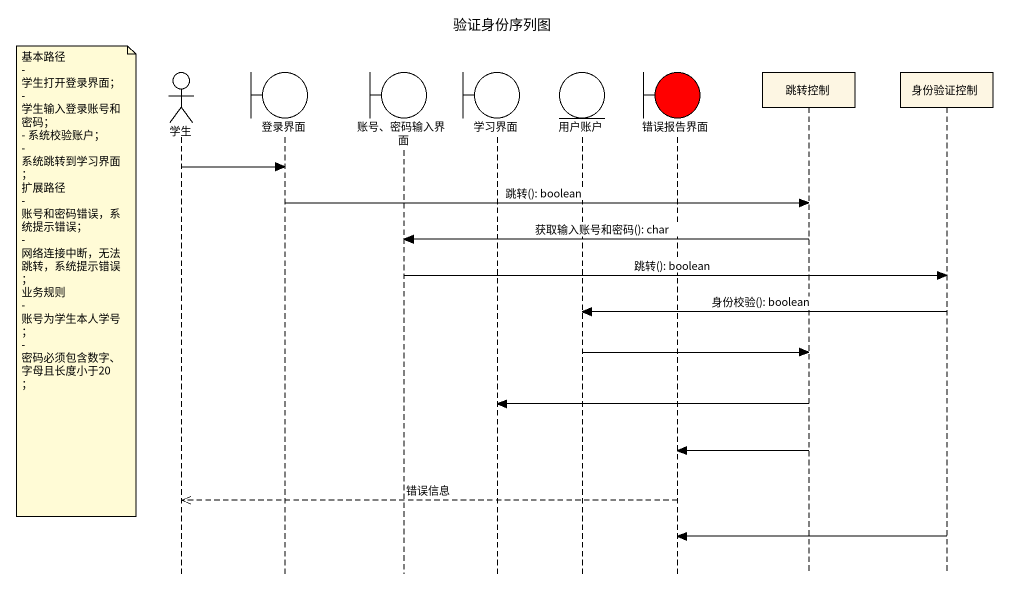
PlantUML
@startuml
title 验证身份序列图
hide footbox
actor 学生
boundary 登录界面
boundary "账号、密码输入界面" as 账号_密码输入界面
boundary 学习界面
entity 用户账户
boundary 错误报告界面 #FF0000
participant 跳转控制
participant 身份验证控制

学生 -> 登录界面
登录界面 -> 跳转控制 : 跳转(): boolean
跳转控制 -> 账号_密码输入界面 : 获取输入账号和密码(): char
账号_密码输入界面 -> 身份验证控制 : 跳转(): boolean
note left of 学生
  基本路径
  - 学生打开登录界面；
  - 学生输入登录账号和密码；
  - 系统校验账户；
  - 系统跳转到学习界面；
  扩展路径
  - 账号和密码错误，系统提示错误；
  - 网络连接中断，无法跳转，系统提示错误；
  业务规则
  - 账号为学生本人学号；
  - 密码必须包含数字、字母且长度小于20；
end note
身份验证控制 -> 用户账户 : 身份校验(): boolean
用户账户 -> 跳转控制
跳转控制 -> 学习界面
跳转控制 -> 错误报告界面
错误报告界面 -->> 学生 : 错误信息
身份验证控制 -> 错误报告界面
@enduml
